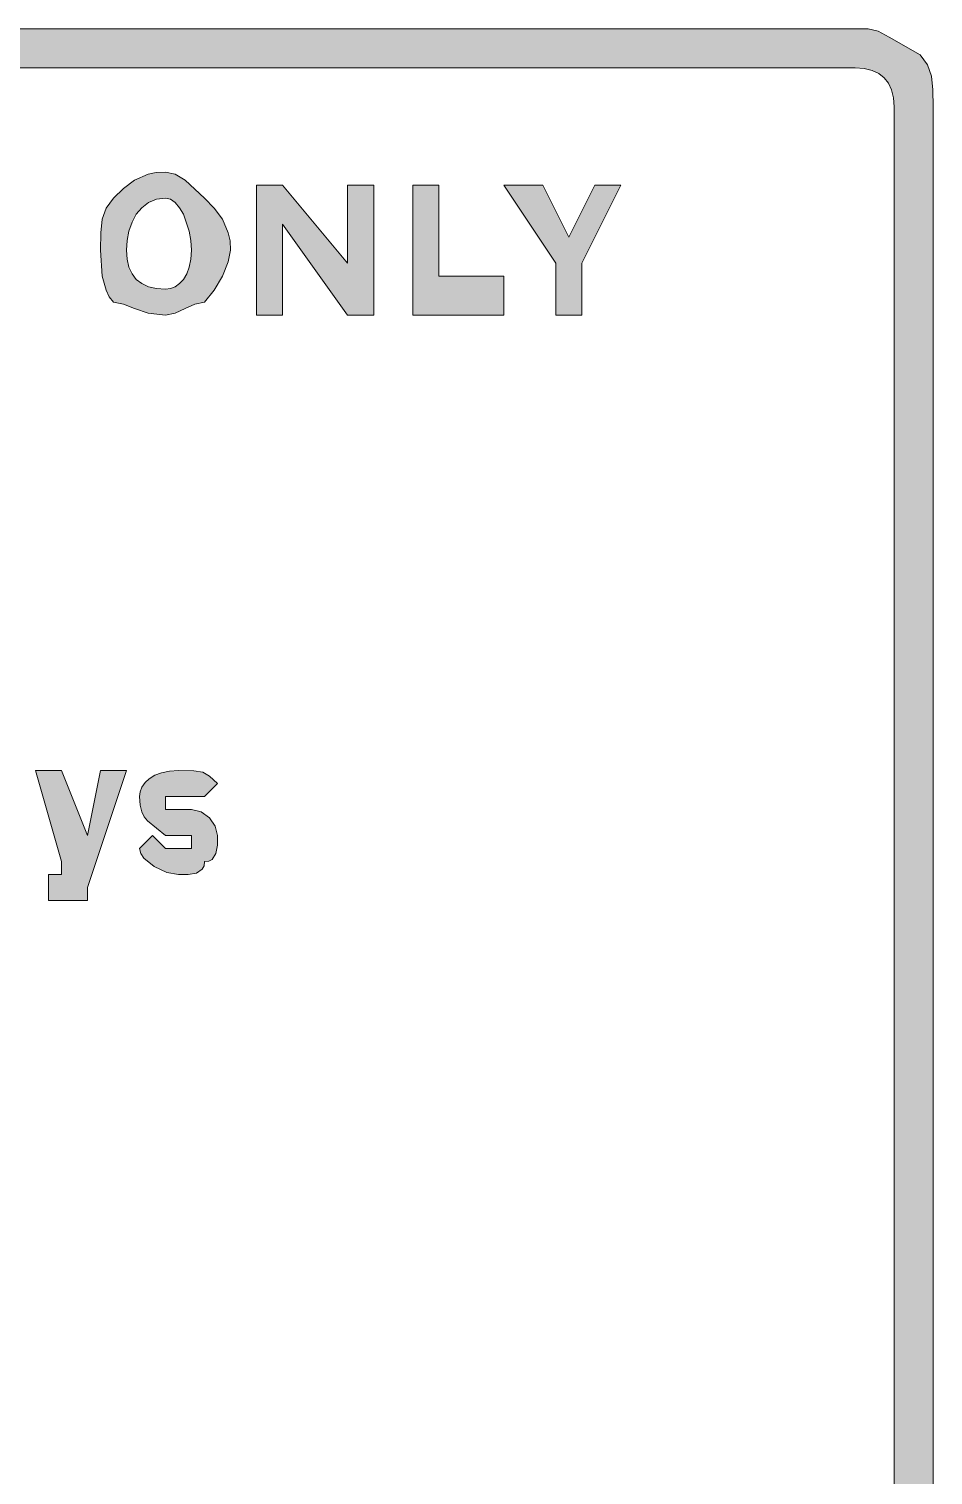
# Model space of a CAD drawing. Header units: metres. Extents: x 117 to 450, y 6 to 264.
# Drawn here: x 366.2 to 449.6, y 130.9 to 264.2 of the extents above; entities that cross this region are included whole.
import ezdxf

# ---------------------------------------------------------------- set-up
doc = ezdxf.new("R2010")
doc.units = ezdxf.units.M
doc.layers.add('FILL_BLACK_000000', color=7, linetype='Continuous', true_color=0x000000)

msp = doc.modelspace()

# ---------------------------------------------------------------- hatches: boundary and pattern name
at = {"layer": 'FILL_BLACK_000000', "true_color": 0x000000}
h = msp.add_hatch(color=7, dxfattribs=at)
h.dxf.hatch_style = 1
h.paths.add_polyline_path([(117.32, 258.38), (117.64, 259.68), (118.16, 260.9), (118.86, 261.99), (119.73, 262.91), (120.75, 263.62), (121.92, 264.08), (123.21, 264.24), (443.61, 264.24), (444.53, 264.03), (445.56, 263.49), (448.41, 261.84), (449.1, 260.92), (449.46, 259.89), (449.59, 258.63), (449.61, 257.04), (449.61, 13.44), (449.59, 11.85), (449.46, 10.59), (449.1, 9.56), (448.41, 8.64), (445.56, 6.99), (444.53, 6.45), (443.61, 6.24), (123.21, 6.24), (122.31, 6.45), (121.41, 6.99), (119.61, 8.64), (119.21, 8.69), (118.9, 8.85), (118.41, 9.39), (117.92, 10.16), (117.21, 11.04), (117.21, 13.44), (117.21, 257.04), (117.32, 258.38)])
h.paths.add_polyline_path([(120.96, 11.64), (121.32, 11.23), (121.61, 11.09), (122.01, 11.04), (122.06, 10.64), (122.22, 10.35), (122.76, 9.99), (123.53, 9.86), (124.41, 9.84), (442.41, 9.84), (443.25, 9.9), (443.98, 10.06), (444.6, 10.35), (445.11, 10.74), (445.5, 11.25), (445.78, 11.86), (445.95, 12.6), (446.01, 13.44), (446.01, 257.04), (445.95, 257.88), (445.78, 258.61), (445.5, 259.23), (445.11, 259.74), (444.6, 260.13), (443.98, 260.41), (443.25, 260.58), (442.41, 260.64), (124.41, 260.64), (123.53, 260.62), (122.76, 260.49), (122.22, 260.13), (122.06, 259.84), (122.01, 259.44), (121.61, 259.39), (121.32, 259.23), (120.96, 258.69), (120.83, 257.92), (120.81, 257.04), (120.81, 13.44), (120.81, 12.24), (120.96, 11.64)], flags=16)
h = msp.add_hatch(color=7, dxfattribs=at)
h.dxf.hatch_style = 1
h.paths.add_polyline_path([(375.96, 238.44), (374.93, 238.85), (374.01, 239.04), (373.61, 239.54), (373.32, 240.13), (372.96, 241.44), (372.81, 243.84), (372.83, 245.43), (372.96, 246.69), (373.32, 247.72), (374.01, 248.64), (374.93, 249.52), (375.96, 250.29), (377.22, 250.83), (377.96, 250.99), (378.81, 251.04), (379.71, 250.83), (380.61, 250.29), (382.41, 248.64), (383.29, 247.72), (384.06, 246.69), (384.6, 245.43), (384.76, 244.69), (384.81, 243.84), (384.6, 242.75), (384.06, 241.44), (383.29, 240.13), (382.41, 239.04), (381.51, 238.85), (380.61, 238.44), (379.71, 238.03), (378.81, 237.84), (377.22, 238.03), (375.96, 238.44)])
h.paths.add_polyline_path([(375.43, 242.26), (375.72, 241.65), (376.11, 241.14), (376.62, 240.75), (377.23, 240.46), (377.97, 240.3), (378.81, 240.24), (379.26, 240.3), (379.69, 240.46), (380.1, 240.75), (380.46, 241.14), (380.77, 241.65), (381, 242.26), (381.16, 243), (381.21, 243.84), (381.16, 244.74), (381, 245.6), (380.46, 247.14), (380.1, 247.75), (379.69, 248.23), (379.26, 248.53), (378.81, 248.64), (377.97, 248.53), (377.23, 248.23), (376.62, 247.75), (376.11, 247.14), (375.72, 246.41), (375.43, 245.6), (375.27, 244.74), (375.21, 243.84), (375.27, 243), (375.43, 242.26)], flags=16)
h = msp.add_hatch(color=7, dxfattribs=at)
h.dxf.hatch_style = 1
h.paths.add_polyline_path([(389.61, 237.84), (387.21, 237.84), (387.21, 249.84), (389.61, 249.84), (395.61, 242.64), (395.61, 249.84), (398.01, 249.84), (398.01, 237.84), (395.61, 237.84), (389.61, 246.24), (389.61, 237.84)])
h = msp.add_hatch(color=7, dxfattribs=at)
h.dxf.hatch_style = 1
h.paths.add_polyline_path([(410.01, 237.84), (401.61, 237.84), (401.61, 249.84), (404.01, 249.84), (404.01, 241.44), (410.01, 241.44), (410.01, 237.84)])
h = msp.add_hatch(color=7, dxfattribs=at)
h.dxf.hatch_style = 1
h.paths.add_polyline_path([(414.81, 242.64), (410.01, 249.84), (413.61, 249.84), (416.01, 245.04), (418.41, 249.84), (420.81, 249.84), (417.21, 242.64), (417.21, 237.84), (416.01, 237.84), (414.81, 237.84), (414.81, 242.64)])
h = msp.add_hatch(color=7, dxfattribs=at)
h.dxf.hatch_style = 1
h.paths.add_polyline_path([(371.61, 189.84), (372.81, 195.84), (375.21, 195.84), (371.61, 185.04), (371.61, 183.84), (370.41, 183.84), (369.21, 183.84), (368.01, 183.84), (368.01, 186.24), (369.21, 186.24), (369.21, 187.44), (366.81, 195.84), (369.21, 195.84), (371.61, 189.84)])
h = msp.add_hatch(color=7, dxfattribs=at)
h.dxf.hatch_style = 1
h.paths.add_polyline_path([(383.59, 188.96), (383.46, 188.19), (383.1, 187.65), (382.81, 187.49), (382.41, 187.44), (382.36, 187.04), (382.2, 186.75), (381.66, 186.39), (380.89, 186.26), (380.01, 186.24), (378.94, 186.45), (377.76, 186.99), (376.8, 187.76), (376.52, 188.19), (376.41, 188.64), (377.61, 189.84), (378.81, 188.64), (380.01, 188.64), (381.21, 188.64), (381.21, 189.84), (378.81, 189.84), (377.16, 191.19), (376.85, 191.56), (376.62, 192.03), (376.46, 192.65), (376.41, 193.44), (376.47, 193.89), (376.63, 194.32), (376.92, 194.73), (377.31, 195.09), (377.82, 195.4), (378.43, 195.63), (379.17, 195.79), (380.01, 195.84), (381.42, 195.82), (382.26, 195.69), (382.88, 195.33), (383.61, 194.64), (382.41, 193.44), (381.21, 193.44), (380.01, 193.44), (378.81, 193.44), (378.81, 192.24), (381.21, 192.24), (382.09, 192.03), (382.86, 191.49), (383.4, 190.72), (383.61, 189.84), (383.59, 188.96)])

# ---------------------------------------------------------------- linework, layer by layer
at = {"layer": 'FILL_BLACK_000000', "lineweight": 0, "true_color": 0x000000}
for points in [[(123.21, 264.24), (443.61, 264.24), (444.53, 264.03), (445.56, 263.49), (448.41, 261.84), (449.1, 260.92), (449.46, 259.89), (449.59, 258.63), (449.61, 257.04), (449.61, 13.44), (449.59, 11.85), (449.46, 10.59), (449.1, 9.56), (448.41, 8.64), (445.56, 6.99), (444.53, 6.45), (443.61, 6.24), (123.21, 6.24)], [(124.41, 9.84), (442.41, 9.84), (443.25, 9.9), (443.98, 10.06), (444.6, 10.35), (445.11, 10.74), (445.5, 11.25), (445.78, 11.86), (445.95, 12.6), (446.01, 13.44), (446.01, 257.04), (445.95, 257.88), (445.78, 258.61), (445.5, 259.23), (445.11, 259.74), (444.6, 260.13), (443.98, 260.41), (443.25, 260.58), (442.41, 260.64), (124.41, 260.64)]]:
    msp.add_lwpolyline(points, dxfattribs=at)
for points in [[(375.96, 238.44), (374.93, 238.85), (374.01, 239.04), (373.61, 239.54), (373.32, 240.13), (372.96, 241.44), (372.81, 243.84), (372.83, 245.43), (372.96, 246.69), (373.32, 247.72), (374.01, 248.64), (374.93, 249.52), (375.96, 250.29), (377.22, 250.83), (377.96, 250.99), (378.81, 251.04), (379.71, 250.83), (380.61, 250.29), (382.41, 248.64), (383.29, 247.72), (384.06, 246.69), (384.6, 245.43), (384.76, 244.69), (384.81, 243.84), (384.6, 242.75), (384.06, 241.44), (383.29, 240.13), (382.41, 239.04), (381.51, 238.85), (380.61, 238.44), (379.71, 238.03), (378.81, 237.84), (377.22, 238.03)], [(389.61, 237.84), (387.21, 237.84), (387.21, 249.84), (389.61, 249.84), (395.61, 242.64), (395.61, 249.84), (398.01, 249.84), (398.01, 237.84), (395.61, 237.84), (389.61, 246.24)], [(410.01, 237.84), (401.61, 237.84), (401.61, 249.84), (404.01, 249.84), (404.01, 241.44), (410.01, 241.44)], [(414.81, 242.64), (410.01, 249.84), (413.61, 249.84), (416.01, 245.04), (418.41, 249.84), (420.81, 249.84), (417.21, 242.64), (417.21, 237.84), (416.01, 237.84), (414.81, 237.84)], [(375.43, 242.26), (375.72, 241.65), (376.11, 241.14), (376.62, 240.75), (377.23, 240.46), (377.97, 240.3), (378.81, 240.24), (379.26, 240.3), (379.69, 240.46), (380.1, 240.75), (380.46, 241.14), (380.77, 241.65), (381, 242.26), (381.16, 243), (381.21, 243.84), (381.16, 244.74), (381, 245.6), (380.46, 247.14), (380.1, 247.75), (379.69, 248.23), (379.26, 248.53), (378.81, 248.64), (377.97, 248.53), (377.23, 248.23), (376.62, 247.75), (376.11, 247.14), (375.72, 246.41), (375.43, 245.6), (375.27, 244.74), (375.21, 243.84), (375.27, 243)], [(371.61, 189.84), (372.81, 195.84), (375.21, 195.84), (371.61, 185.04), (371.61, 183.84), (370.41, 183.84), (369.21, 183.84), (368.01, 183.84), (368.01, 186.24), (369.21, 186.24), (369.21, 187.44), (366.81, 195.84), (369.21, 195.84)], [(383.59, 188.96), (383.46, 188.19), (383.1, 187.65), (382.81, 187.49), (382.41, 187.44), (382.36, 187.04), (382.2, 186.75), (381.66, 186.39), (380.89, 186.26), (380.01, 186.24), (378.94, 186.45), (377.76, 186.99), (376.8, 187.76), (376.52, 188.19), (376.41, 188.64), (377.61, 189.84), (378.81, 188.64), (380.01, 188.64), (381.21, 188.64), (381.21, 189.84), (378.81, 189.84), (377.16, 191.19), (376.85, 191.56), (376.62, 192.03), (376.46, 192.65), (376.41, 193.44), (376.47, 193.89), (376.63, 194.32), (376.92, 194.73), (377.31, 195.09), (377.82, 195.4), (378.43, 195.63), (379.17, 195.79), (380.01, 195.84), (381.42, 195.82), (382.26, 195.69), (382.88, 195.33), (383.61, 194.64), (382.41, 193.44), (381.21, 193.44), (380.01, 193.44), (378.81, 193.44), (378.81, 192.24), (381.21, 192.24), (382.09, 192.03), (382.86, 191.49), (383.4, 190.72), (383.61, 189.84)]]:
    msp.add_lwpolyline(points, close=True, dxfattribs=at)

doc.saveas('drawing.dxf')
